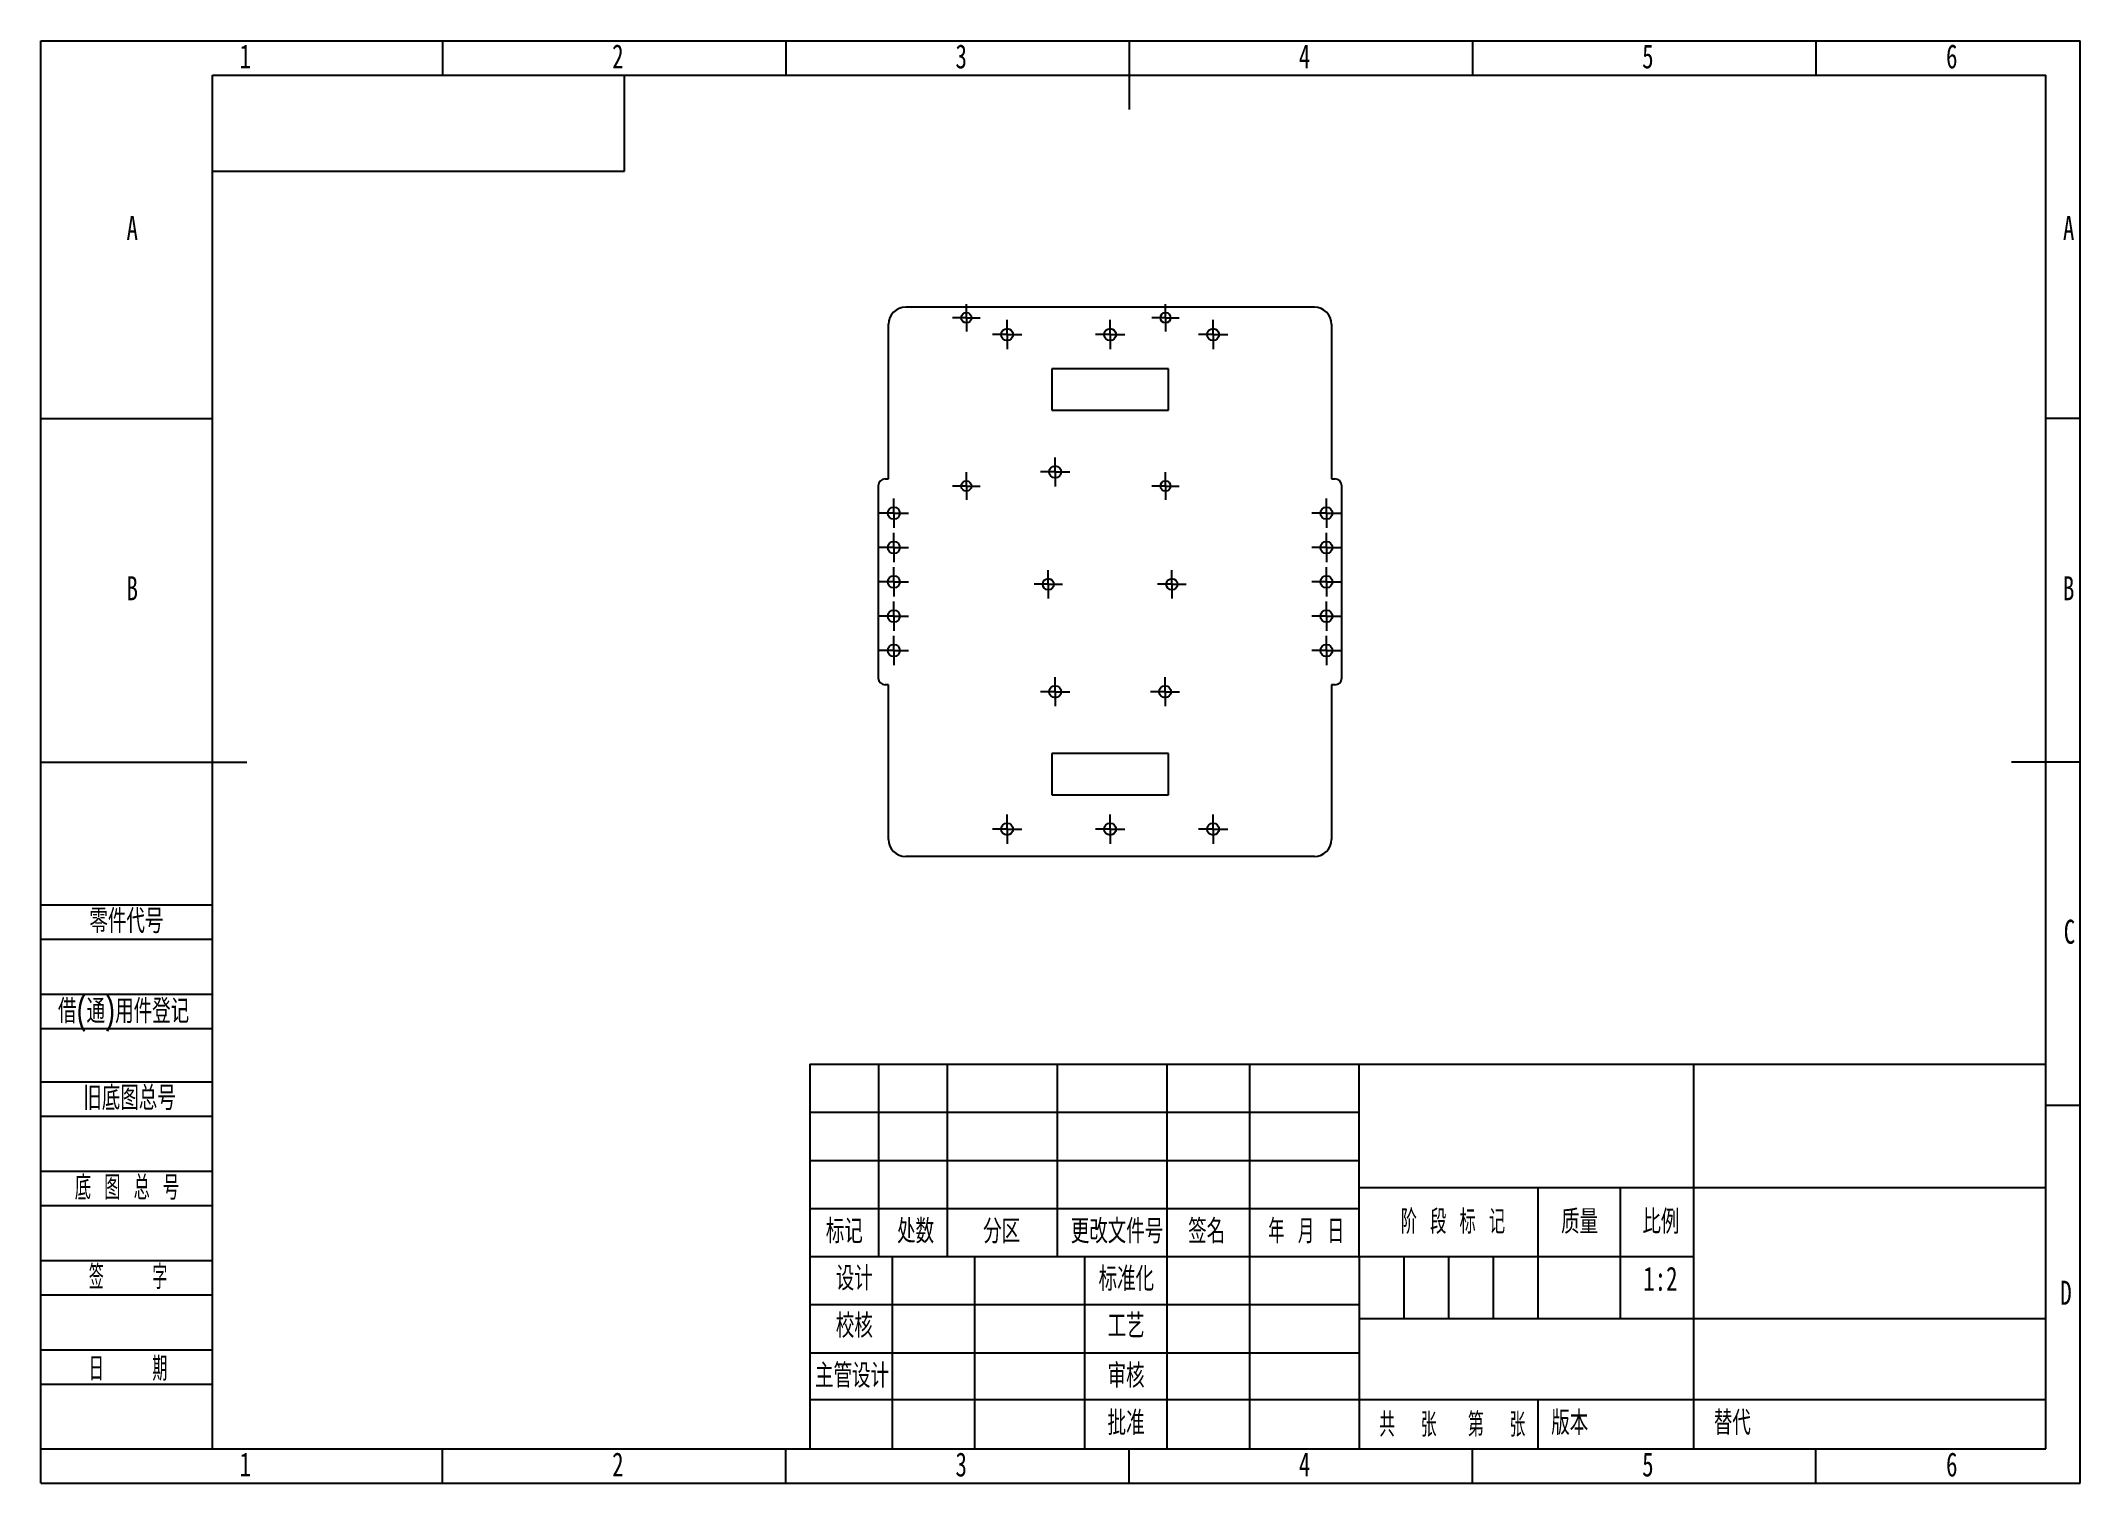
# Model space of a CAD drawing. Header units: millimetres. Extents: x 0 to 297, y 0 to 210.
import ezdxf

# ---------------------------------------------------------------- set-up
doc = ezdxf.new("R2010")
doc.units = ezdxf.units.MM
doc.layers.add('图框', color=7, linetype='Continuous')
doc.layers.add('粗实线层', color=7, linetype='Continuous', lineweight=25)
doc.styles.add('SLDTEXTSTYLE0', font='TXT', dxfattribs={"width": 0.7, "bigfont": 'bigfont'})
doc.styles.add('SLDTEXTSTYLE1', font='TXT', dxfattribs={"width": 0.6, "bigfont": 'bigfont'})
doc.styles.add('SLDTEXTSTYLE2', font='TXT', dxfattribs={"width": 0.614286, "bigfont": 'bigfont'})
doc.styles.add('SLDTEXTSTYLE3', font='TXT', dxfattribs={"width": 0.62, "bigfont": 'bigfont'})
doc.styles.add('SLDTEXTSTYLE4', font='TXT', dxfattribs={"width": 0.566667, "bigfont": 'bigfont'})
doc.styles.add('SLDTEXTSTYLE5', font='TXT', dxfattribs={"width": 0.7})

# ---------------------------------------------------------------- blocks, each defined once
blk = doc.blocks.new('SW_CENTERMARKSYMBOL_0')
at = {"layer": '图框', "color": 0}
for p, q in [((-1.25, 0), (-2.125, 0)), ((0, 0), (-1.25, 0)), ((0, 1.25), (0, 2.125)), ((0, 0), (0, 1.25)), ((0, 0), (0, -1.25)), ((0, 0), (1.25, 0)), ((1.25, 0), (2.125, 0)), ((0, -1.25), (0, -2.125))]:
    blk.add_line(p, q, dxfattribs=at)
blk = doc.blocks.new('SW_CENTERMARKSYMBOL_1')
at = {"layer": '图框', "color": 0}
for p, q in [((-1.25, 0), (-2.125, 0)), ((0, 0), (-1.25, 0)), ((0, 1.25), (0, 2.125)), ((0, 0), (0, 1.25)), ((0, 0), (0, -1.25)), ((0, 0), (1.25, 0)), ((1.25, 0), (2.125, 0)), ((0, -1.25), (0, -2.125))]:
    blk.add_line(p, q, dxfattribs=at)
blk = doc.blocks.new('SW_CENTERMARKSYMBOL_2')
at = {"layer": '图框', "color": 0}
for p, q in [((-1.25, 0), (-2.125, 0)), ((0, 0), (-1.25, 0)), ((0, 1.25), (0, 2.125)), ((0, 0), (0, 1.25)), ((0, 0), (0, -1.25)), ((0, 0), (1.25, 0)), ((1.25, 0), (2.125, 0)), ((0, -1.25), (0, -2.125))]:
    blk.add_line(p, q, dxfattribs=at)
blk = doc.blocks.new('SW_CENTERMARKSYMBOL_3')
at = {"layer": '图框', "color": 0}
for p, q in [((-1.25, 0), (-2.125, 0)), ((0, 0), (-1.25, 0)), ((0, 1.25), (0, 2.125)), ((0, 0), (0, 1.25)), ((0, 0), (0, -1.25)), ((0, 0), (1.25, 0)), ((1.25, 0), (2.125, 0)), ((0, -1.25), (0, -2.125))]:
    blk.add_line(p, q, dxfattribs=at)
blk = doc.blocks.new('SW_CENTERMARKSYMBOL_4')
at = {"layer": '图框', "color": 0}
for p, q in [((-1.25, 0), (-2.125, 0)), ((0, 0), (-1.25, 0)), ((0, 1.25), (0, 2.125)), ((0, 0), (0, 1.25)), ((0, 0), (0, -1.25)), ((0, 0), (1.25, 0)), ((1.25, 0), (2.125, 0)), ((0, -1.25), (0, -2.125))]:
    blk.add_line(p, q, dxfattribs=at)
blk = doc.blocks.new('SW_CENTERMARKSYMBOL_5')
at = {"layer": '图框', "color": 0}
for p, q in [((-1.25, 0), (-2.125, 0)), ((0, 0), (-1.25, 0)), ((0, 1.25), (0, 2.125)), ((0, 0), (0, 1.25)), ((0, 0), (0, -1.25)), ((0, 0), (1.25, 0)), ((1.25, 0), (2.125, 0)), ((0, -1.25), (0, -2.125))]:
    blk.add_line(p, q, dxfattribs=at)
blk = doc.blocks.new('SW_CENTERMARKSYMBOL_6')
at = {"layer": '图框', "color": 0}
for p, q in [((-1.25, 0), (-2.125, 0)), ((0, 0), (-1.25, 0)), ((0, 1.25), (0, 2.125)), ((0, 0), (0, 1.25)), ((0, 0), (0, -1.25)), ((0, 0), (1.25, 0)), ((1.25, 0), (2.125, 0)), ((0, -1.25), (0, -2.125))]:
    blk.add_line(p, q, dxfattribs=at)
blk = doc.blocks.new('SW_CENTERMARKSYMBOL_7')
at = {"layer": '图框', "color": 0}
for p, q in [((-1.25, 0), (-2.125, 0)), ((0, 0), (-1.25, 0)), ((0, 1.25), (0, 2.125)), ((0, 0), (0, 1.25)), ((0, 0), (0, -1.25)), ((0, 0), (1.25, 0)), ((1.25, 0), (2.125, 0)), ((0, -1.25), (0, -2.125))]:
    blk.add_line(p, q, dxfattribs=at)
blk = doc.blocks.new('SW_CENTERMARKSYMBOL_8')
at = {"layer": '图框', "color": 0}
for p, q in [((-1.25, 0), (-2.125, 0)), ((0, 0), (-1.25, 0)), ((0, 1.25), (0, 2.125)), ((0, 0), (0, 1.25)), ((0, 0), (0, -1.25)), ((0, 0), (1.25, 0)), ((1.25, 0), (2.125, 0)), ((0, -1.25), (0, -2.125))]:
    blk.add_line(p, q, dxfattribs=at)
blk = doc.blocks.new('SW_CENTERMARKSYMBOL_9')
at = {"layer": '图框', "color": 0}
for p, q in [((-1.25, 0), (-2.07, 0)), ((0, 0), (-1.25, 0)), ((0, 1.25), (0, 2.07)), ((0, 0), (0, 1.25)), ((0, 0), (0, -1.25)), ((0, 0), (1.25, 0)), ((1.25, 0), (2.07, 0)), ((0, -1.25), (0, -2.07))]:
    blk.add_line(p, q, dxfattribs=at)
blk = doc.blocks.new('SW_CENTERMARKSYMBOL_10')
at = {"layer": '图框', "color": 0}
for p, q in [((-1.25, 0), (-2.07, 0)), ((0, 0), (-1.25, 0)), ((0, 1.25), (0, 2.07)), ((0, 0), (0, 1.25)), ((0, 0), (0, -1.25)), ((0, 0), (1.25, 0)), ((1.25, 0), (2.07, 0)), ((0, -1.25), (0, -2.07))]:
    blk.add_line(p, q, dxfattribs=at)
blk = doc.blocks.new('SW_CENTERMARKSYMBOL_11')
at = {"layer": '图框', "color": 0}
for p, q in [((-1.25, 0), (-2, 0)), ((0, 0), (-1.25, 0)), ((0, 1.25), (0, 2)), ((0, 0), (0, 1.25)), ((0, 0), (0, -1.25)), ((0, 0), (1.25, 0)), ((1.25, 0), (2, 0)), ((0, -1.25), (0, -2))]:
    blk.add_line(p, q, dxfattribs=at)
blk = doc.blocks.new('SW_CENTERMARKSYMBOL_12')
at = {"layer": '图框', "color": 0}
for p, q in [((-1.25, 0), (-2, 0)), ((0, 0), (-1.25, 0)), ((0, 1.25), (0, 2)), ((0, 0), (0, 1.25)), ((0, 0), (0, -1.25)), ((0, 0), (1.25, 0)), ((1.25, 0), (2, 0)), ((0, -1.25), (0, -2))]:
    blk.add_line(p, q, dxfattribs=at)
blk = doc.blocks.new('SW_CENTERMARKSYMBOL_13')
at = {"layer": '图框', "color": 0}
for p, q in [((-1.25, 0), (-2, 0)), ((0, 0), (-1.25, 0)), ((0, 1.25), (0, 2)), ((0, 0), (0, 1.25)), ((0, 0), (0, -1.25)), ((0, 0), (1.25, 0)), ((1.25, 0), (2, 0)), ((0, -1.25), (0, -2))]:
    blk.add_line(p, q, dxfattribs=at)
blk = doc.blocks.new('SW_CENTERMARKSYMBOL_14')
at = {"layer": '图框', "color": 0}
for p, q in [((-1.25, 0), (-2, 0)), ((0, 0), (-1.25, 0)), ((0, 1.25), (0, 2)), ((0, 0), (0, 1.25)), ((0, 0), (0, -1.25)), ((0, 0), (1.25, 0)), ((1.25, 0), (2, 0)), ((0, -1.25), (0, -2))]:
    blk.add_line(p, q, dxfattribs=at)
blk = doc.blocks.new('SW_CENTERMARKSYMBOL_15')
at = {"layer": '图框', "color": 0}
for p, q in [((-1.25, 0), (-2.125, 0)), ((0, 0), (-1.25, 0)), ((0, 1.25), (0, 2.125)), ((0, 0), (0, 1.25)), ((0, 0), (0, -1.25)), ((0, 0), (1.25, 0)), ((1.25, 0), (2.125, 0)), ((0, -1.25), (0, -2.125))]:
    blk.add_line(p, q, dxfattribs=at)
blk = doc.blocks.new('SW_CENTERMARKSYMBOL_16')
at = {"layer": '图框', "color": 0}
for p, q in [((-1.25, 0), (-2.125, 0)), ((0, 0), (-1.25, 0)), ((0, 1.25), (0, 2.125)), ((0, 0), (0, 1.25)), ((0, 0), (0, -1.25)), ((0, 0), (1.25, 0)), ((1.25, 0), (2.125, 0)), ((0, -1.25), (0, -2.125))]:
    blk.add_line(p, q, dxfattribs=at)
blk = doc.blocks.new('SW_CENTERMARKSYMBOL_17')
at = {"layer": '图框', "color": 0}
for p, q in [((-1.25, 0), (-2.125, 0)), ((0, 0), (-1.25, 0)), ((0, 1.25), (0, 2.125)), ((0, 0), (0, 1.25)), ((0, 0), (0, -1.25)), ((0, 0), (1.25, 0)), ((1.25, 0), (2.125, 0)), ((0, -1.25), (0, -2.125))]:
    blk.add_line(p, q, dxfattribs=at)
blk = doc.blocks.new('SW_CENTERMARKSYMBOL_18')
at = {"layer": '图框', "color": 0}
for p, q in [((-1.25, 0), (-2.125, 0)), ((0, 0), (-1.25, 0)), ((0, 1.25), (0, 2.125)), ((0, 0), (0, 1.25)), ((0, 0), (0, -1.25)), ((0, 0), (1.25, 0)), ((1.25, 0), (2.125, 0)), ((0, -1.25), (0, -2.125))]:
    blk.add_line(p, q, dxfattribs=at)
blk = doc.blocks.new('SW_CENTERMARKSYMBOL_19')
at = {"layer": '图框', "color": 0}
for p, q in [((-1.25, 0), (-2.125, 0)), ((0, 0), (-1.25, 0)), ((0, 1.25), (0, 2.125)), ((0, 0), (0, 1.25)), ((0, 0), (0, -1.25)), ((0, 0), (1.25, 0)), ((1.25, 0), (2.125, 0)), ((0, -1.25), (0, -2.125))]:
    blk.add_line(p, q, dxfattribs=at)
blk = doc.blocks.new('SW_CENTERMARKSYMBOL_20')
at = {"layer": '图框', "color": 0}
for p, q in [((-1.25, 0), (-2.125, 0)), ((0, 0), (-1.25, 0)), ((0, 1.25), (0, 2.125)), ((0, 0), (0, 1.25)), ((0, 0), (0, -1.25)), ((0, 0), (1.25, 0)), ((1.25, 0), (2.125, 0)), ((0, -1.25), (0, -2.125))]:
    blk.add_line(p, q, dxfattribs=at)
blk = doc.blocks.new('SW_CENTERMARKSYMBOL_21')
at = {"layer": '图框', "color": 0}
for p, q in [((-1.25, 0), (-2.125, 0)), ((0, 0), (-1.25, 0)), ((0, 1.25), (0, 2.125)), ((0, 0), (0, 1.25)), ((0, 0), (0, -1.25)), ((0, 0), (1.25, 0)), ((1.25, 0), (2.125, 0)), ((0, -1.25), (0, -2.125))]:
    blk.add_line(p, q, dxfattribs=at)
blk = doc.blocks.new('SW_CENTERMARKSYMBOL_22')
at = {"layer": '图框', "color": 0}
for p, q in [((-1.25, 0), (-2.125, 0)), ((0, 0), (-1.25, 0)), ((0, 1.25), (0, 2.125)), ((0, 0), (0, 1.25)), ((0, 0), (0, -1.25)), ((0, 0), (1.25, 0)), ((1.25, 0), (2.125, 0)), ((0, -1.25), (0, -2.125))]:
    blk.add_line(p, q, dxfattribs=at)
blk = doc.blocks.new('SW_CENTERMARKSYMBOL_23')
at = {"layer": '图框', "color": 0}
for p, q in [((-1.25, 0), (-2.125, 0)), ((0, 0), (-1.25, 0)), ((0, 1.25), (0, 2.125)), ((0, 0), (0, 1.25)), ((0, 0), (0, -1.25)), ((0, 0), (1.25, 0)), ((1.25, 0), (2.125, 0)), ((0, -1.25), (0, -2.125))]:
    blk.add_line(p, q, dxfattribs=at)
blk = doc.blocks.new('SW_CENTERMARKSYMBOL_24')
at = {"layer": '图框', "color": 0}
for p, q in [((-1.25, 0), (-2.125, 0)), ((0, 0), (-1.25, 0)), ((0, 1.25), (0, 2.125)), ((0, 0), (0, 1.25)), ((0, 0), (0, -1.25)), ((0, 0), (1.25, 0)), ((1.25, 0), (2.125, 0)), ((0, -1.25), (0, -2.125))]:
    blk.add_line(p, q, dxfattribs=at)

msp = doc.modelspace()

# ---------------------------------------------------------------- linework, layer by layer
at = {"color": 7, "linetype": 'Continuous', "lineweight": 25}
for p, q in [((185.47, 171.23), (125.97, 171.23)), ((123.47, 146.23), (123.47, 168.73)), ((187.97, 168.73), (187.97, 146.23)), ((164.22, 162.23), (147.22, 162.23)), ((147.22, 162.23), (147.22, 156.23)), ((164.22, 156.23), (164.22, 162.23)), ((147.22, 156.23), (164.22, 156.23)), ((122.97, 146.23), (123.47, 146.23)), ((187.97, 146.23), (188.47, 146.23)), ((121.97, 145.23), (121.97, 117.23)), ((189.47, 117.23), (189.47, 145.23)), ((123.47, 116.23), (122.97, 116.23)), ((123.47, 93.73), (123.47, 116.23)), ((187.97, 116.23), (187.97, 93.73)), ((188.47, 116.23), (187.97, 116.23)), ((164.22, 106.23), (147.22, 106.23)), ((147.22, 106.23), (147.22, 100.23)), ((164.22, 100.23), (164.22, 106.23)), ((147.22, 100.23), (164.22, 100.23)), ((185.47, 91.23), (125.97, 91.23))]:
    msp.add_line(p, q, dxfattribs=at)
for centre, radius in [((134.79, 169.68), 0.75), ((163.79, 169.68), 0.75), ((140.72, 167.23), 0.875), ((155.72, 167.23), 0.875), ((170.72, 167.23), 0.875), ((134.79, 145.18), 0.75), ((147.72, 147.23), 0.875), ((163.79, 145.18), 0.75), ((124.22, 141.23), 0.875), ((187.22, 141.23), 0.875), ((124.22, 136.23), 0.875), ((187.22, 136.23), 0.875), ((124.22, 131.23), 0.875), ((146.72, 130.88), 0.817), ((164.72, 130.88), 0.817), ((187.22, 131.23), 0.875), ((124.22, 126.23), 0.875), ((187.22, 126.23), 0.875), ((124.22, 121.23), 0.875), ((187.22, 121.23), 0.875), ((147.72, 115.23), 0.875), ((163.72, 115.23), 0.875), ((140.72, 95.23), 0.875), ((155.72, 95.23), 0.875), ((170.72, 95.23), 0.875)]:
    msp.add_circle(centre, radius, dxfattribs=at)
for centre, radius, start, end in [((125.97, 168.73), 2.5, 90, 180), ((185.47, 168.73), 2.5, 0, 90), ((122.97, 145.23), 1, 90, 180), ((188.47, 145.23), 1, 0, 90), ((122.97, 117.23), 1, 180, 270), ((188.47, 117.23), 1, 270, 0), ((125.97, 93.73), 2.5, 180, 270), ((185.47, 93.73), 2.5, 270, 0)]:
    msp.add_arc(centre, radius, start, end, dxfattribs=at)
at = {"layer": '图框'}
for p, q in [((0, 0), (0, 210)), ((0, 210), (297, 210)), ((58.5, 210), (58.5, 205)), ((108.5, 210), (108.5, 205)), ((208.5, 210), (208.5, 205)), ((258.5, 210), (258.5, 205)), ((297, 0), (297, 210)), ((0, 155), (25, 155)), ((297, 155), (292, 155)), ((0, 84.22), (25, 84.22)), ((0, 79.22), (25, 79.22)), ((0, 71.22), (25, 71.22)), ((0, 66.22), (25, 66.22)), ((0, 58.43), (25, 58.43)), ((112, 54), (192, 54)), ((297, 55), (292, 55)), ((0, 53.43), (25, 53.43)), ((0, 45.43), (25, 45.43)), ((112, 47), (192, 47)), ((0, 40.43), (25, 40.43)), ((198.5, 33), (198.5, 24)), ((205, 33), (205, 24)), ((211.5, 33), (211.5, 24)), ((0, 32.43), (25, 32.43)), ((0, 27.43), (25, 27.43)), ((0, 19.43), (25, 19.43)), ((0, 14.43), (25, 14.43)), ((0, 5), (25, 5)), ((58.5, 0), (58.5, 5)), ((108.5, 0), (108.5, 5)), ((208.5, 0), (208.5, 5)), ((258.5, 0), (258.5, 5)), ((0, 0), (297, 0))]:
    msp.add_line(p, q, dxfattribs=at)
at = {"layer": '图框', "lineweight": 25}
for p, q in [((158.5, 210), (158.5, 200)), ((0, 105), (30, 105)), ((297, 105), (287, 105)), ((112, 61), (112, 5)), ((112, 61), (292, 61)), ((122, 61), (122, 33)), ((132, 61), (132, 33)), ((148, 61), (148, 33)), ((164, 61), (164, 5)), ((176, 61), (176, 5)), ((191.97, 61.05), (192, 5)), ((240.69, 61), (240.69, 5)), ((191.98, 43.05), (291.98, 43.05)), ((218, 43.07), (218, 24.07)), ((230, 43), (230, 24)), ((112, 40), (192, 40)), ((112, 33), (192, 33)), ((124, 33), (124, 5)), ((136, 33), (136, 5)), ((152, 33), (152, 5)), ((192.02, 33), (240.69, 33)), ((112, 26), (192, 26)), ((192, 24), (292, 24)), ((112, 19), (192, 19)), ((112, 12.17), (192, 12.17)), ((192, 12.17), (292, 12.17)), ((218, 12.17), (218, 5)), ((25, 5), (292, 5)), ((158.5, 0), (158.5, 5))]:
    msp.add_line(p, q, dxfattribs=at)
at = {"layer": '图框', "linetype": 'Continuous', "lineweight": 25}
for p, q in [((25, 5), (25, 205)), ((25, 205), (292, 205)), ((292, 5), (292, 205))]:
    msp.add_line(p, q, dxfattribs=at)
at = {"layer": '粗实线层'}
for p, q in [((85, 191), (85, 205)), ((25, 191), (85, 191))]:
    msp.add_line(p, q, dxfattribs=at)

# ---------------------------------------------------------------- block references
at = {"layer": '图框'}
for name, p in [('SW_CENTERMARKSYMBOL_14', (134.79, 169.68)), ('SW_CENTERMARKSYMBOL_3', (140.72, 167.23)), ('SW_CENTERMARKSYMBOL_2', (155.72, 167.23)), ('SW_CENTERMARKSYMBOL_12', (163.79, 169.68)), ('SW_CENTERMARKSYMBOL_1', (170.72, 167.23)), ('SW_CENTERMARKSYMBOL_6', (147.72, 147.23)), ('SW_CENTERMARKSYMBOL_11', (134.79, 145.18)), ('SW_CENTERMARKSYMBOL_13', (163.79, 145.18)), ('SW_CENTERMARKSYMBOL_20', (124.22, 141.23)), ('SW_CENTERMARKSYMBOL_15', (187.22, 141.23)), ('SW_CENTERMARKSYMBOL_19', (124.22, 136.23)), ('SW_CENTERMARKSYMBOL_24', (187.22, 136.23)), ('SW_CENTERMARKSYMBOL_18', (124.22, 131.23)), ('SW_CENTERMARKSYMBOL_9', (146.72, 130.88)), ('SW_CENTERMARKSYMBOL_10', (164.72, 130.88)), ('SW_CENTERMARKSYMBOL_23', (187.22, 131.23)), ('SW_CENTERMARKSYMBOL_17', (124.22, 126.23)), ('SW_CENTERMARKSYMBOL_22', (187.22, 126.23)), ('SW_CENTERMARKSYMBOL_16', (124.22, 121.23)), ('SW_CENTERMARKSYMBOL_21', (187.22, 121.23)), ('SW_CENTERMARKSYMBOL_8', (147.72, 115.23)), ('SW_CENTERMARKSYMBOL_7', (163.72, 115.23)), ('SW_CENTERMARKSYMBOL_0', (140.72, 95.23)), ('SW_CENTERMARKSYMBOL_5', (155.72, 95.23)), ('SW_CENTERMARKSYMBOL_4', (170.72, 95.23))]:
    msp.add_blockref(name, p, dxfattribs=at)

# ---------------------------------------------------------------- texts
at = {"layer": '图框', "char_height": 3.5}
for s, insert, attachment_point, style in [('1', (29.79, 209.48), 2, 'SLDTEXTSTYLE5'), ('2', (84.04, 209.48), 2, 'SLDTEXTSTYLE5'), ('3', (134.04, 209.48), 2, 'SLDTEXTSTYLE5'), ('4', (184.04, 209.48), 2, 'SLDTEXTSTYLE5'), ('5', (234.04, 209.48), 2, 'SLDTEXTSTYLE5'), ('6', (278.3, 209.48), 2, 'SLDTEXTSTYLE5'), ('A', (13.32, 184.48), 2, 'SLDTEXTSTYLE5'), ('A', (295.32, 184.48), 2, 'SLDTEXTSTYLE5'), ('B', (13.32, 132.04), 2, 'SLDTEXTSTYLE5'), ('B', (295.32, 132.04), 2, 'SLDTEXTSTYLE5'), ('零件代号', (7.08, 83.58), 1, 'SLDTEXTSTYLE0'), ('C', (295.43, 82.04), 2, 'SLDTEXTSTYLE5'), ('借(通)用件登记', (2.5, 70.47), 1, 'SLDTEXTSTYLE0'), ('旧底图总号', (6.19, 57.82), 1, 'SLDTEXTSTYLE0'), ('底 图 总 号', (4.95, 44.77), 1, 'SLDTEXTSTYLE2'), ('标记', (117.02, 38.42), 2, 'SLDTEXTSTYLE0'), ('处数', (127.4, 38.42), 2, 'SLDTEXTSTYLE0'), ('分区', (139.93, 38.42), 2, 'SLDTEXTSTYLE0'), ('更改文件号', (156.73, 38.42), 2, 'SLDTEXTSTYLE0'), ('签名', (169.79, 38.42), 2, 'SLDTEXTSTYLE0'), ('年 月 日', (184.26, 38.42), 2, 'SLDTEXTSTYLE3'), ('阶 段 标 记', (205.65, 39.81), 2, 'SLDTEXTSTYLE2'), ('质量', (224.09, 39.81), 2, 'SLDTEXTSTYLE0'), ('比例', (235.94, 39.81), 2, 'SLDTEXTSTYLE0'), ('签    字', (12.71, 31.76), 2, 'SLDTEXTSTYLE4'), ('设计', (118.47, 31.56), 2, 'SLDTEXTSTYLE0'), ('标准化', (158.09, 31.49), 2, 'SLDTEXTSTYLE0'), ('1:2', (235.86, 31.52), 2, 'SLDTEXTSTYLE5'), ('D', (294.93, 29.48), 2, 'SLDTEXTSTYLE5'), ('校核', (118.47, 24.68), 2, 'SLDTEXTSTYLE0'), ('工艺', (158.05, 24.64), 2, 'SLDTEXTSTYLE0'), ('日    期', (12.71, 18.41), 2, 'SLDTEXTSTYLE4'), ('主管设计', (118.14, 17.4), 2, 'SLDTEXTSTYLE0'), ('审核', (158.05, 17.4), 2, 'SLDTEXTSTYLE0'), ('批准', (158.05, 10.52), 2, 'SLDTEXTSTYLE0'), ('共  张', (199.09, 10.26), 2, 'SLDTEXTSTYLE1'), ('第  张', (212.02, 10.26), 2, 'SLDTEXTSTYLE1'), ('版本', (222.66, 10.53), 2, 'SLDTEXTSTYLE0'), ('替代', (243.64, 10.53), 1, 'SLDTEXTSTYLE0'), ('1', (29.79, 4.48), 2, 'SLDTEXTSTYLE5'), ('2', (84.04, 4.48), 2, 'SLDTEXTSTYLE5'), ('3', (134.04, 4.48), 2, 'SLDTEXTSTYLE5'), ('4', (184.04, 4.48), 2, 'SLDTEXTSTYLE5'), ('5', (234.04, 4.48), 2, 'SLDTEXTSTYLE5'), ('6', (278.3, 4.48), 2, 'SLDTEXTSTYLE5')]:
    msp.add_mtext(s, dxfattribs=dict(at, insert=insert, attachment_point=attachment_point, style=style))

doc.saveas('drawing.dxf')
